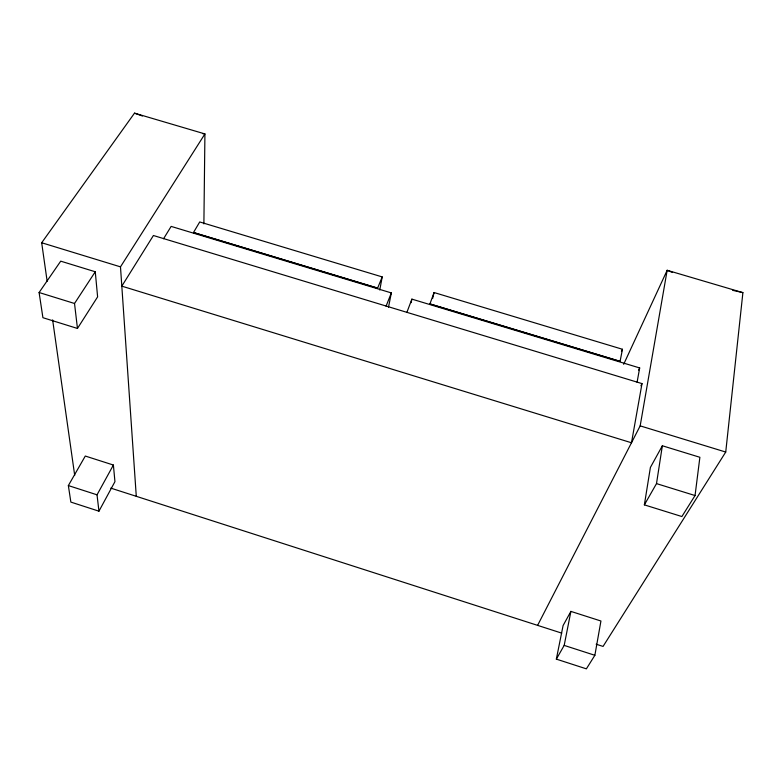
<?xml version="1.0" encoding="UTF-8"?>
<svg xmlns="http://www.w3.org/2000/svg" width="782" height="782" viewBox="0 0 782 782"><rect width="100%" height="100%" fill="white"/><g stroke="black" fill="none" stroke-linecap="round" stroke-linejoin="round"><path stroke-width="1.17" d="M203.887 223.896L204.923 133.927L134.504 113.155L41.681 242.752L47.155 281.315M596.177 644.202L603.059 646.421L725.735 452.045L742.9 292.634L667.163 270.289L623.665 364.324M695.051 495.544L699.88 457.284L662.354 445.769L650.399 467.431L644.368 504.869L681.884 516.54L695.051 495.544L656.499 483.608L644.368 504.869M656.499 483.608L662.354 445.769M537.605 625.365L640.175 425.867L667.163 270.289L672.549 272.507M642.002 383.6L631.494 442.768L121.816 286.144L153.409 235.509L642.002 383.6L640.927 385.79M594.867 655.296L600.938 621.006L570.899 611.397L563.099 625.532L556.344 659.128L586.373 668.845L594.867 655.296L564.184 645.404L556.344 659.128M637.076 382.29L639.676 367.941L411.899 299.125L406.836 312.497M379.769 290.005L382.212 276.916L199.723 221.951L193.477 232.528L377.598 288.147L382.212 276.916M388.507 307.199L391.342 292.918L171.141 226.399L163.555 238.754M622.462 349.271L620.067 361.382L429.924 303.954L434.069 292.536L622.462 349.271L621.455 351.499M564.184 645.404L570.899 611.397M411.117 302.683L411.899 299.125M432.642 298.47L434.069 292.536M386.054 306.202L391.342 292.918M638.62 370.14L639.676 367.941M98.952 511.184L114.944 481.653L113.39 465.036L85.287 456.043L68.357 485.573L70.859 502.093L98.952 511.184L97.027 494.82L113.39 465.036M136.283 496.316L120.487 266.858L204.923 133.927L202.567 133.605M77.457 328.45L97.613 296.867L95.267 271.765L60.713 261.159L39.1 292.517L42.912 317.697L77.457 328.45L74.525 303.484L95.267 271.765M732.666 290.337L742.9 292.634M193.516 232.508L377.559 288.099M429.885 303.895L620.136 361.362M41.681 242.752L120.487 266.858M640.175 425.867L725.735 452.045M39.1 292.517L74.525 303.484M110.79 488.115L561.72 633.127M68.357 485.573L97.027 494.82M134.504 113.155L142.432 116.01M52.629 319.887L74.701 475.358"/></g></svg>
